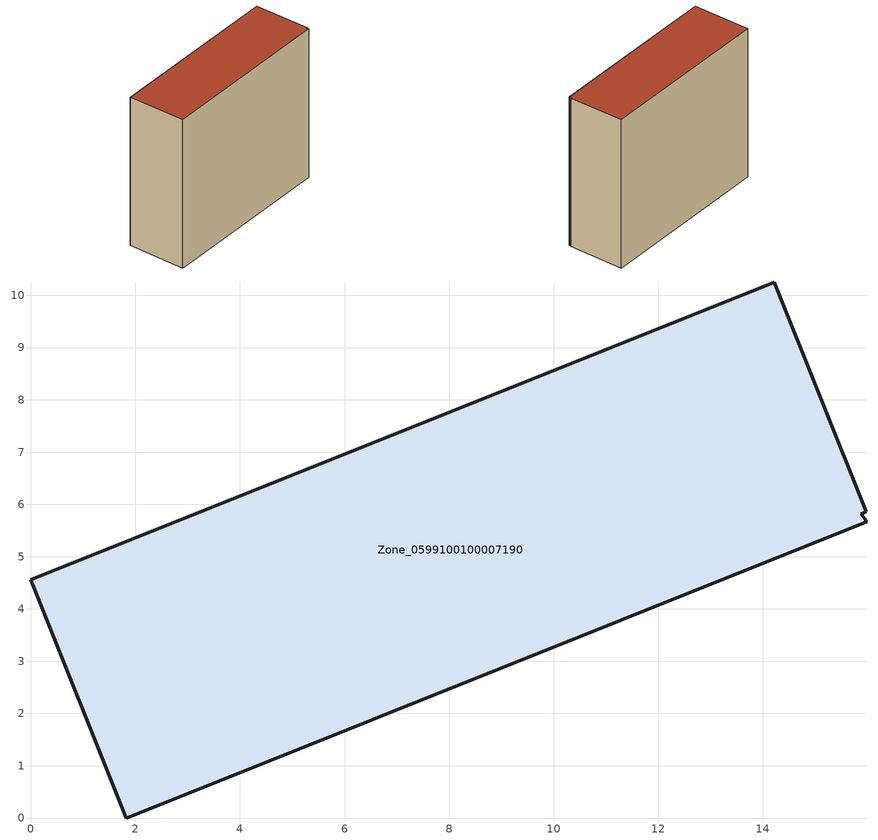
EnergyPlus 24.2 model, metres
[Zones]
Zone_0599100100007190
 floor ground (C_G): 15.99,5.67 1.82,0 0,4.56 14.22,10.26 15.98,5.86 15.89,5.83 z3.56
 wall outside (C_F): 0,4.56 1.82,0 15.99,5.67 15.89,5.83 15.98,5.86 14.22,10.26 0,4.56 z3.56:16.78
 roof outside (C_R): 1.82,0 15.99,5.67 15.89,5.83 15.98,5.86 14.22,10.26 0,4.56 z16.78
[BUILDING]
Pand.0599100100007190: North Axis=0; Terrain=City; Loads Convergence Tolerance Value=0.04; Temperature Convergence Tolerance Value=0.4; Solar Distribution=FullExterior; Maximum Number of Warmup Days=25; Minimum Number of Warmup Days=1
[Site:Location]
Rotterdam.The.Hague.AP_ZH_NLD Design_Conditions: Latitude=51.96; Longitude=4.45; Time Zone=1; Elevation=-4.5
[SITE:GROUNDTEMPERATURE:BUILDINGSURFACE]
18, 18, 18, 18, 18, 18, 18, 18, 18, 18, 18, 18
[MATERIAL] Thermal Absorptance=0.9; Solar Absorptance=0.7; Visible Absorptance=0.7
Name | Roughness | Thickness | Conductivity | Density | Specific Heat
G.TI.1946 | MediumSmooth | 0.15 | 1 | 540 | 1210
F.TI.1946 | Rough | 0.3 | 0.857143 | 1920 | 840
R.TI.1946 | MediumRough | 0.2 | 0.1 | 1500 | 1000
[CONSTRUCTION]
C_G: G.TI.1946
C_F: F.TI.1946
C_R: R.TI.1946
[ZONE]
Zone_0599100100007190: Type=1; Multiplier=1; Ceiling Height=Autocalculate; Volume=Autocalculate; Floor Area=autocalculate; Part of Total Floor Area=Yes
[ZONEINFILTRATION:DESIGNFLOWRATE]
Infil_Zone_0599100100007190: Zone or ZoneList or Space or SpaceList=Zone_0599100100007190; Schedule=AlwaysOn; Design Flow Rate Calculation Method=Flow/Area; Flow Rate per Floor Area=0.003; Constant Term Coefficient=1; Temperature Term Coefficient=0; Velocity Term Coefficient=0; Velocity Squared Term Coefficient=0
[HVACTEMPLATE:ZONE:IDEALLOADSAIRSYSTEM]
Zone_0599100100007190: Maximum Heating Supply Air Temperature=50; Minimum Cooling Supply Air Temperature=13; Maximum Heating Supply Air Humidity Ratio=0.0156; Minimum Cooling Supply Air Humidity Ratio=0.0077; Heating Limit=NoLimit; Cooling Limit=NoLimit; Dehumidification Control Type=ConstantSensibleHeatRatio; Cooling Sensible Heat Ratio=0.7; Dehumidification Setpoint=60; Humidification Control Type=None; Humidification Setpoint=30; Outdoor Air Method=None; Outdoor Air Flow Rate per Person=0.00944; Outdoor Air Flow Rate per Zone Floor Area=0; Outdoor Air Flow Rate per Zone=0; Demand Controlled Ventilation Type=None; Outdoor Air Economizer Type=NoEconomizer; Heat Recovery Type=None; Sensible Heat Recovery Effectiveness=0.7; Latent Heat Recovery Effectiveness=0.65
[ZONECONTROL:THERMOSTAT]
ThermostatControl_Zone_0599100100007190: Zone or ZoneList=Zone_0599100100007190; Control Type Schedule=DualSetpointControlType; Control 1=Thermostat_Zone_0599100100007190; Temperature Difference Between Cutout And Setpoint=0
[THERMOSTATSETPOINT:DUALSETPOINT]
Thermostat_Zone_0599100100007190: Heating Setpoint Temperature Schedule=HeatingSetpoint_Zone_0599100100007190; Cooling Setpoint Temperature Schedule=CoolingSetpoint_Zone_0599100100007190
[SCHEDULE:COMPACT]
HeatingSetpoint_Zone_0599100100007190: Through: 12/31, For: AllDays, Until: 24:00, 21
CoolingSetpoint_Zone_0599100100007190: Through: 12/31, For: AllDays, Until: 24:00, 24
DualSetpointControlType: Through: 12/31, For: AllDays, Until: 24:00, 4
AlwaysOn: Through: 12/31, For: AllDays, Until: 24:00, 1
